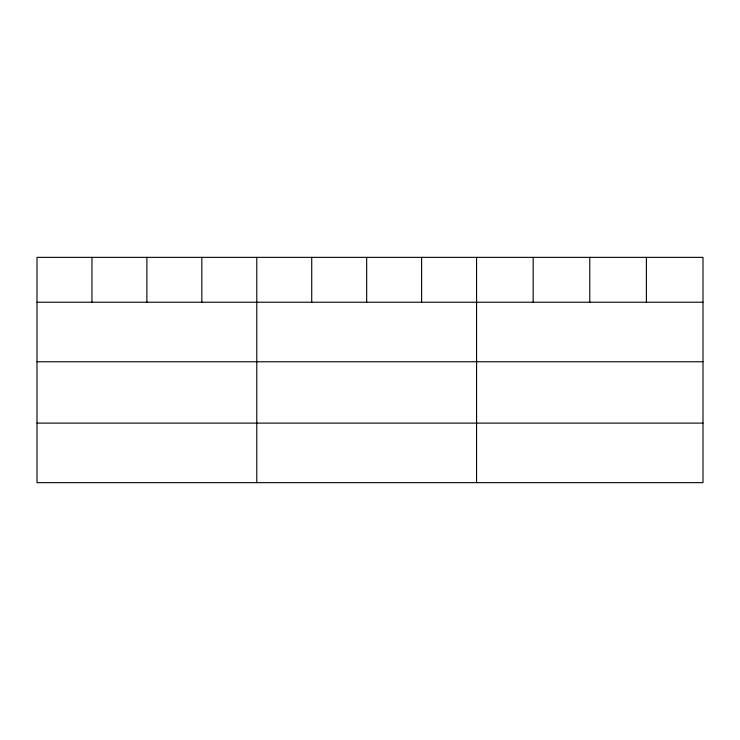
<?xml version="1.0" encoding="UTF-8"?>
<svg xmlns="http://www.w3.org/2000/svg" width="740" height="740" viewBox="0 0 740 740"><rect width="100%" height="100%" fill="white"/><g stroke="black" fill="none" stroke-linecap="round" stroke-linejoin="round"><path stroke-width="1.11" d="M703 361.768L703 257.354L37 257.354L37 482.647L703 482.647L703 361.768L37 361.768M37 302.225L703 302.225M37 423.114L703 423.114M646.39 257.354L646.39 302.225M589.78 257.354L589.78 302.225M533.17 257.354L533.17 302.225M476.56 257.354L476.56 482.647M421.615 257.354L421.615 302.225M366.67 257.354L366.67 302.225M311.725 257.354L311.725 302.225M256.78 257.354L256.78 482.647M201.835 257.354L201.835 302.225M146.89 257.354L146.89 302.225M91.945 257.354L91.945 302.225"/></g></svg>
